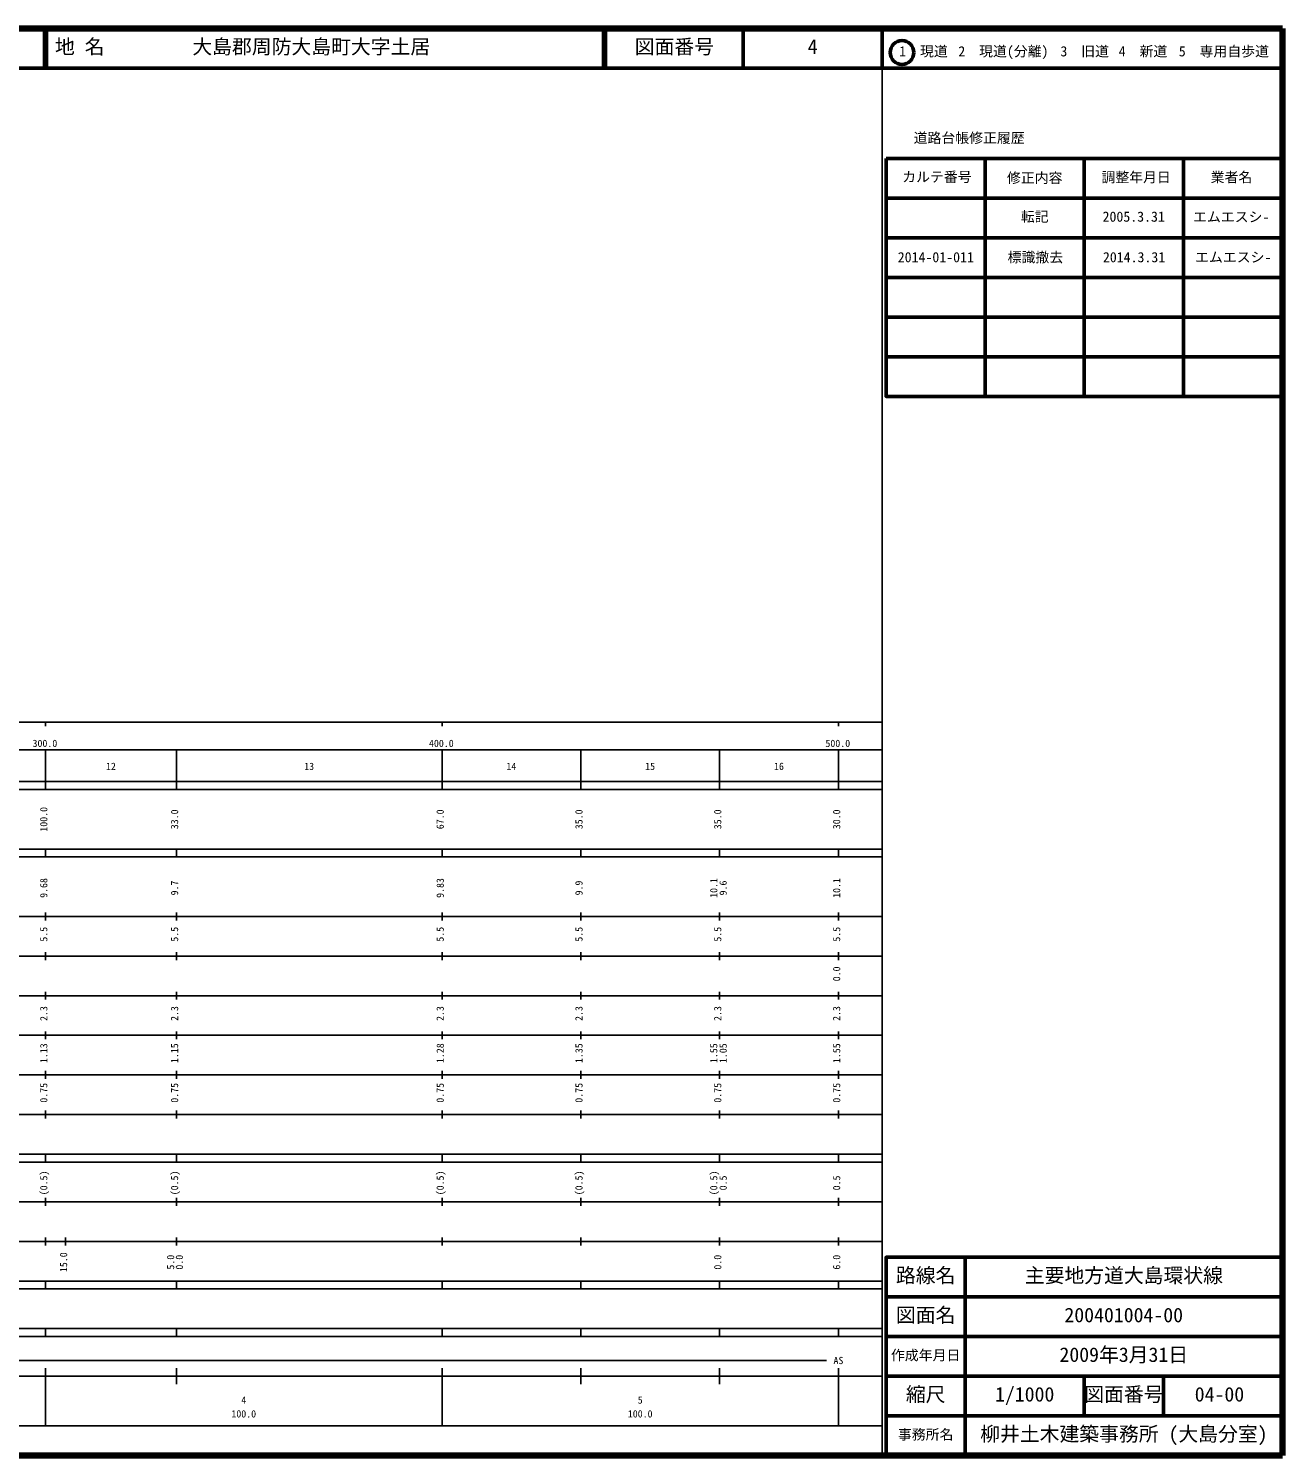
# Model space of a CAD drawing. Units: millimetres on the paper. Extents: x 40 to 680, y 20 to 380.
# Drawn here: x 363.7 to 680, y 20 to 380 of the extents above; entities that cross this region are included whole.
import ezdxf
from ezdxf.enums import TextEntityAlignment as Align

# ---------------------------------------------------------------- set-up
doc = ezdxf.new("R2010")
doc.units = ezdxf.units.MM
for name, color, linetype, lineweight in [('M-TTL', 2, 'Continuous', 140), ('M-TTL-BAND', 7, 'Continuous', 25), ('M-TTL-FRAM', 2, 'Continuous', 50), ('M-TTL-LINE', 7, 'Continuous', 50)]:
    doc.layers.add(name, color=color, linetype=linetype, lineweight=lineweight)
doc.layers.add('M-TTL-TXT', color=7, linetype='Continuous')
doc.styles.add('ＭＳ ゴシック', font='')
doc.styles.get('ＭＳ ゴシック').set_extended_font_data('MS Gothic')

msp = doc.modelspace()

# ---------------------------------------------------------------- linework, layer by layer
at = {"layer": 'M-TTL'}
for p, q in [((680, 380), (40, 380)), ((680, 20), (680, 380)), ((40, 20), (680, 20))]:
    msp.add_line(p, q, dxfattribs=at)
at = {"layer": 'M-TTL-BAND'}
for p, q in [((579, 20), (579, 370)), ((40, 205), (579, 205)), ((368, 205), (368, 204)), ((468, 205), (468, 204)), ((568, 205), (568, 204)), ((68, 198), (579, 198)), ((368, 188), (368, 198)), ((401, 188), (401, 198)), ((468, 188), (468, 198)), ((503, 188), (503, 198)), ((538, 188), (538, 198)), ((568, 188), (568, 198)), ((40, 190), (579, 190)), ((40, 188), (579, 188)), ((40, 173), (579, 173)), ((368, 171), (368, 173)), ((401, 171), (401, 173)), ((468, 171), (468, 173)), ((503, 171), (503, 173)), ((538, 171), (538, 173)), ((568, 171), (568, 173)), ((40, 171), (579, 171)), ((40, 156), (579, 156)), ((368, 155), (368, 157)), ((401, 155), (401, 157)), ((468, 155), (468, 157)), ((503, 155), (503, 157)), ((538, 155), (538, 157)), ((568, 155), (568, 157)), ((46, 146), (579, 146)), ((368, 145), (368, 147)), ((401, 145), (401, 147)), ((468, 145), (468, 147)), ((503, 145), (503, 147)), ((538, 145), (538, 147)), ((568, 145), (568, 147)), ((368, 135), (368, 137)), ((401, 135), (401, 137)), ((468, 135), (468, 137)), ((503, 135), (503, 137)), ((538, 135), (538, 137)), ((568, 135), (568, 137)), ((52, 136), (579, 136)), ((46, 126), (579, 126)), ((368, 125), (368, 127)), ((401, 125), (401, 127)), ((468, 125), (468, 127)), ((503, 125), (503, 127)), ((538, 125), (538, 127)), ((568, 125), (568, 127)), ((52, 116), (579, 116)), ((368, 115), (368, 117)), ((401, 115), (401, 117)), ((468, 115), (468, 117)), ((503, 115), (503, 117)), ((538, 115), (538, 117)), ((568, 115), (568, 117)), ((46, 106), (579, 106)), ((368, 105), (368, 107)), ((401, 105), (401, 107)), ((468, 105), (468, 107)), ((503, 105), (503, 107)), ((538, 105), (538, 107)), ((568, 105), (568, 107)), ((40, 96), (579, 96)), ((40, 94), (579, 94)), ((368, 94), (368, 96)), ((401, 94), (401, 96)), ((468, 94), (468, 96)), ((503, 94), (503, 96)), ((538, 94), (538, 96)), ((568, 94), (568, 96)), ((49, 84), (579, 84)), ((368, 83), (368, 85)), ((401, 83), (401, 85)), ((468, 83), (468, 85)), ((503, 83), (503, 85)), ((538, 83), (538, 85)), ((568, 83), (568, 85)), ((40, 74), (579, 74)), ((368, 73), (368, 75)), ((373, 73), (373, 75)), ((401, 73), (401, 75)), ((468, 73), (468, 75)), ((503, 73), (503, 75)), ((538, 73), (538, 75)), ((568, 73), (568, 75)), ((40, 64), (579, 64)), ((40, 62), (579, 62)), ((368, 62), (368, 64)), ((401, 62), (401, 64)), ((468, 62), (468, 64)), ((503, 62), (503, 64)), ((538, 62), (538, 64)), ((568, 62), (568, 64)), ((40, 52), (579, 52)), ((368, 50), (368, 52)), ((401, 50), (401, 52)), ((468, 50), (468, 52)), ((503, 50), (503, 52)), ((538, 50), (538, 52)), ((568, 50), (568, 52)), ((40, 50), (579, 50)), ((71, 44), (565, 44)), ((40, 40), (579, 40)), ((368, 27.5), (368, 42)), ((401, 38), (401, 42)), ((468, 27.5), (468, 42)), ((503, 38), (503, 42)), ((538, 38), (538, 42)), ((568, 27.5), (568, 42)), ((68, 27.5), (579, 27.5))]:
    msp.add_line(p, q, dxfattribs=at)
at = {"layer": 'M-TTL-FRAM'}
msp.add_line((580, 347.197), (680, 347.197), dxfattribs=at)
for points in [[(580, 347.197), (580, 287.197), (680, 287.197)], [(680, 70), (580, 70), (580, 20)]]:
    msp.add_lwpolyline(points, dxfattribs=at)
at = {"layer": 'M-TTL-LINE'}
for p, q in [((367.75, 380), (367.75, 370)), ((368.25, 380), (368.25, 370)), ((508.747, 380), (508.747, 370)), ((509.247, 380), (509.247, 370)), ((543.996, 380), (543.996, 370)), ((579, 380), (579, 370)), ((40, 370), (680, 370)), ((605, 347.197), (605, 287.197)), ((630, 347.197), (630, 287.197)), ((655, 347.197), (655, 287.197)), ((580, 337.197), (680, 337.197)), ((580, 327.197), (680, 327.197)), ((580, 317.197), (680, 317.197)), ((580, 307.197), (680, 307.197)), ((580, 297.197), (680, 297.197)), ((600, 70), (600, 20)), ((680, 60), (580, 60)), ((680, 50), (580, 50)), ((680, 40), (580, 40)), ((630, 40), (630, 30)), ((650, 40), (650, 30)), ((680, 30), (580, 30))]:
    msp.add_line(p, q, dxfattribs=at)
msp.add_circle((584.031, 373.958), 3, dxfattribs=at)

# ---------------------------------------------------------------- texts
at = {"layer": 'M-TTL-BAND', "style": 'ＭＳ ゴシック'}
for s, p in [('300.0', (364.719, 198.195)), ('400.0', (464.719, 198.195)), ('500.0', (564.719, 198.195)), ('12', (383.25, 192.405)), ('13', (433.25, 192.405)), ('14', (484.25, 192.405)), ('15', (519.25, 192.405)), ('16', (551.75, 192.405)), ('AS', (566.75, 42.5)), ('4', (417.375, 32.523)), ('5', (517.375, 32.523)), ('100.0', (414.875, 29.033)), ('100.0', (514.875, 29.033))]:
    msp.add_text(s, height=1.833, dxfattribs=at).set_placement(p, align=Align.BOTTOM_LEFT)
for s, p in [('100.0', (369, 177.375)), ('33.0', (402, 178)), ('67.0', (469, 178)), ('35.0', (504, 178)), ('35.0', (539, 178)), ('30.0', (569, 178)), ('9.68', (369, 160.674)), ('9.7', (402, 161.299)), ('9.83', (469, 160.674)), ('9.9', (504, 161.299)), ('10.1', (538, 160.674)), ('9.6', (540.37, 161.299)), ('10.1', (569, 160.674)), ('5.5', (369, 149.625)), ('5.5', (402, 149.625)), ('5.5', (469, 149.625)), ('5.5', (504, 149.625)), ('5.5', (539, 149.625)), ('5.5', (569, 149.625)), ('0.0', (569, 139.625)), ('2.3', (369, 129.625)), ('2.3', (402, 129.625)), ('2.3', (469, 129.625)), ('2.3', (504, 129.625)), ('2.3', (539, 129.625)), ('2.3', (569, 129.625)), ('1.13', (369, 119)), ('1.15', (402, 119)), ('1.28', (469, 119)), ('1.35', (504, 119)), ('1.55', (538, 119)), ('1.05', (540.37, 119)), ('1.55', (569, 119)), ('0.75', (369, 109)), ('0.75', (402, 109)), ('0.75', (469, 109)), ('0.75', (504, 109)), ('0.75', (539, 109)), ('0.75', (569, 109)), ('(0.5)', (369, 85.639)), ('(0.5)', (402, 85.639)), ('(0.5)', (469, 85.639)), ('(0.5)', (504, 85.639)), ('(0.5)', (538, 85.639)), ('0.5', (540.37, 86.889)), ('0.5', (569, 86.889)), ('15.0', (374, 66.264)), ('5.0', (401, 66.889)), ('0.0', (403.2, 66.889)), ('0.0', (539, 66.889)), ('6.0', (569, 66.889))]:
    msp.add_text(s, height=1.833, rotation=90, dxfattribs=at).set_placement(p, align=Align.BOTTOM_LEFT)
at = {"layer": 'M-TTL-TXT', "style": 'ＭＳ ゴシック'}
for s, height, p in [('地 名', 3.666, (370.38, 372.5)), ('大島郡周防大島町大字土居', 3.666, (405.024, 372.5)), ('図面番号', 3.666, (516.621, 372.5)), ('4', 3.666, (560.246, 372.5)), ('1\u3000現道', 2.566, (583.323, 372.208)), ('2\u3000現道(分離)', 2.566, (598.244, 372.208)), ('3\u3000旧道', 2.566, (623.996, 372.208)), ('4\u3000新道', 2.566, (638.699, 372.208)), ('5\u3000専用自歩道', 2.566, (653.853, 372.208)), ('道路台帳修正履歴', 2.566, (586.968, 350.363)), ('カルテ番号', 2.566, (584.089, 340.527)), ('修正内容', 2.566, (610.509, 340.273)), ('調整年月日', 2.566, (634.339, 340.447)), ('業者名', 2.566, (661.884, 340.447)), ('転記', 2.566, (614, 330.495)), ('2005.3.31', 2.566, (634.625, 330.495)), ('エムエスシ-', 2.566, (657.452, 330.439)), ('2014-01-011', 2.566, (582.962, 320.267)), ('標識撤去', 2.566, (610.675, 320.267)), ('2014.3.31', 2.566, (634.712, 320.267)), ('エムエスシ-', 2.566, (657.962, 320.267)), ('路線名', 3.666, (582.5, 62.5)), ('主要地方道大島環状線', 3.666, (615, 62.5)), ('図面名', 3.666, (582.5, 52.5)), ('200401004-00', 3.666, (625, 52.5)), ('作成年月日', 2.566, (581.25, 43.25)), ('2009年3月31日', 3.666, (623.75, 42.5)), ('縮尺', 3.666, (585, 32.5)), ('1/1000', 3.666, (607.5, 32.5)), ('図面番号', 3.666, (630, 32.5)), ('04-00', 3.666, (657.875, 32.5)), ('事務所名', 2.566, (583, 23.25)), ('柳井土木建築事務所 (大島分室)', 3.666, (603.75, 22.5))]:
    msp.add_text(s, height=height, dxfattribs=at).set_placement(p, align=Align.BOTTOM_LEFT)

doc.saveas('drawing.dxf')
